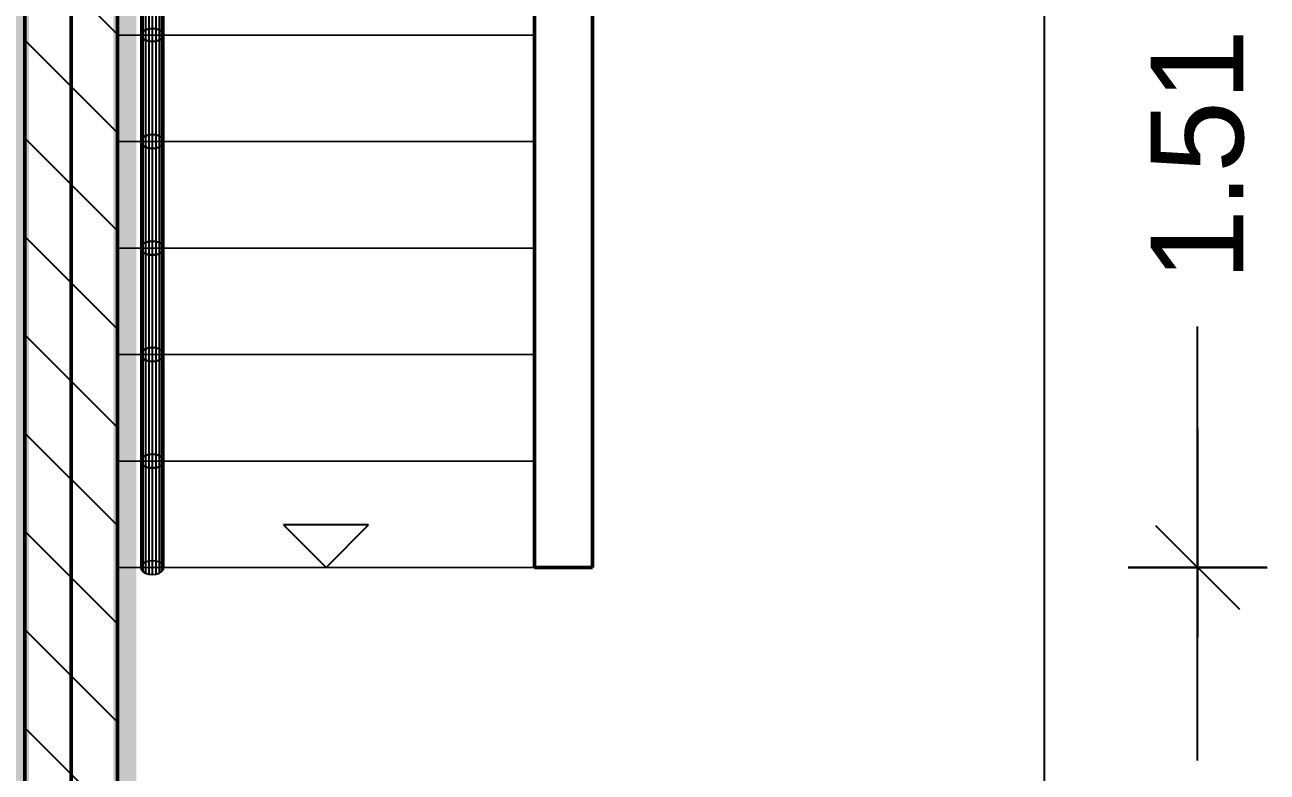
# Model space of a CAD drawing. Extents: x 0 to 756, y -25 to 420.
# Drawn here: x 251.6 to 305.2, y 67.1 to 99.4 of the extents above; entities that cross this region are included whole.
import ezdxf
from ezdxf.lldxf.tags import DXFTag

# ---------------------------------------------------------------- set-up
doc = ezdxf.new("R2010")
doc.units = 0
doc.layers.get('0').update_dxf_attribs({"lineweight": 25})
doc.layers.get('DEFPOINTS').update_dxf_attribs({"lineweight": 25})
doc.layers.add('A_Dach', color=1, linetype='Continuous', lineweight=25, true_color=0xff0000)
doc.layers.add('H_Heizung', color=1, linetype='Continuous', lineweight=25, true_color=0xff0000)
for name, color, linetype, lineweight in [('A_Innenwand', 7, 'Continuous', 25), ('ALLGEMEIN01', 7, 'Continuous', 13), ('ALLGEMEIN03', 7, 'Continuous', 25), ('Standard', 7, 'Continuous', 25), ('TREPPE', 7, 'Continuous', 13), ('WAND_HOLZ_NICHT_TRAGEND', 7, 'Continuous', 13)]:
    doc.layers.add(name, color=color, linetype=linetype, lineweight=lineweight)
doc.styles.get("Standard").update_dxf_attribs({"font": 'arial.ttf'})
tags = doc.linetypes.add('VERDECKT2_S2', pattern=[0.27, 0.2, -0.07]).pattern_tags.tags
tags[6:7] = [DXFTag(74, 4), DXFTag(75, 0), DXFTag(340, '0'), DXFTag(46, 1.0), DXFTag(50, 0.0), DXFTag(44, 0.0), DXFTag(45, 0.0)]
tags[4:5] = [DXFTag(74, 4), DXFTag(75, 0), DXFTag(340, '0'), DXFTag(46, 1.0), DXFTag(50, 0.0), DXFTag(44, 0.0), DXFTag(45, 0.0)]

# ---------------------------------------------------------------- blocks, each defined once
blk = doc.blocks.new('Referenz-A0T78PG4OY')
at = {"layer": 'ALLGEMEIN01', "color": 0, "linetype": 'VERDECKT2_S2', "lineweight": -2, "ltscale": 0.25}
for p, q in [((253.567, 414.475), (253.567, 5.763)), ((295.567, 414.475), (295.567, 5.763))]:
    blk.add_line(p, q, dxfattribs=at)
at = {"layer": 'ALLGEMEIN03', "color": 0, "lineweight": -2}
blk.add_line((253.567, 414.475), (253.567, 5.763), dxfattribs=at)
at = {"layer": 'DEFPOINTS', "color": 0, "linetype": 'Continuous', "lineweight": -2, "ltscale": 0.25}
for p, q in [((276.067, 75.976), (276.067, 75.976)), ((276.067, 75.976), (276.067, 75.976)), ((302.192, 75.976), (302.192, 75.976))]:
    blk.add_line(p, q, dxfattribs=at)
at = {"layer": 'Standard', "color": 0, "lineweight": -2}
for p, q in [((256.662, 105.157), (256.662, 99.139)), ((256.773, 105.212), (256.773, 99.2)), ((256.912, 105.247), (256.912, 99.24)), ((257.067, 105.259), (257.067, 99.253)), ((257.221, 105.247), (257.221, 99.24)), ((257.361, 105.212), (257.361, 99.2)), ((257.471, 105.157), (257.471, 99.139)), ((256.567, 105.012), (256.567, 98.976)), ((256.591, 105.088), (256.591, 99.061)), ((256.591, 104.935), (256.591, 98.89)), ((256.662, 104.866), (256.662, 98.813)), ((256.773, 104.811), (256.773, 98.751)), ((256.912, 104.776), (256.912, 98.712)), ((257.067, 104.764), (257.067, 98.698)), ((257.221, 104.776), (257.221, 98.712)), ((257.361, 104.811), (257.361, 98.751)), ((257.471, 104.866), (257.471, 98.813)), ((257.542, 105.088), (257.542, 99.061)), ((257.542, 104.935), (257.542, 98.89)), ((257.567, 98.976), (257.567, 105.012)), ((256.773, 99.2), (256.912, 99.24)), ((256.912, 99.24), (256.773, 99.2)), ((256.912, 99.24), (257.067, 99.253)), ((257.067, 99.253), (256.912, 99.24)), ((256.912, 99.24), (256.912, 94.661)), ((257.067, 99.253), (257.221, 99.24)), ((257.067, 99.253), (257.067, 94.676)), ((257.221, 99.24), (257.067, 99.253)), ((257.221, 99.24), (257.361, 99.2)), ((257.221, 99.24), (257.221, 94.661)), ((257.361, 99.2), (257.221, 99.24)), ((256.567, 98.976), (256.591, 99.061)), ((256.591, 99.061), (256.567, 98.976)), ((256.567, 98.976), (256.591, 98.89)), ((256.567, 98.976), (256.567, 94.376)), ((256.591, 98.89), (256.567, 98.976)), ((256.591, 99.061), (256.662, 99.139)), ((256.662, 99.139), (256.591, 99.061)), ((256.591, 99.061), (256.591, 94.468)), ((256.591, 98.89), (256.662, 98.813)), ((256.662, 98.813), (256.591, 98.89)), ((256.591, 98.89), (256.591, 94.283)), ((256.662, 99.139), (256.773, 99.2)), ((256.773, 99.2), (256.662, 99.139)), ((256.662, 99.139), (256.662, 94.552)), ((256.662, 98.813), (256.773, 98.751)), ((256.773, 98.751), (256.662, 98.813)), ((256.662, 98.813), (256.662, 94.199)), ((256.773, 99.2), (256.773, 94.618)), ((256.773, 98.751), (256.912, 98.712)), ((256.912, 98.712), (256.773, 98.751)), ((256.773, 98.751), (256.773, 94.133)), ((256.912, 98.712), (257.067, 98.698)), ((257.067, 98.698), (256.912, 98.712)), ((256.912, 98.712), (256.912, 94.09)), ((257.067, 98.698), (257.221, 98.712)), ((257.221, 98.712), (257.067, 98.698)), ((257.067, 98.698), (257.067, 94.076)), ((257.221, 98.712), (257.361, 98.751)), ((257.361, 98.751), (257.221, 98.712)), ((257.221, 98.712), (257.221, 94.09)), ((257.361, 99.2), (257.471, 99.139)), ((257.361, 99.2), (257.361, 94.618)), ((257.471, 99.139), (257.361, 99.2)), ((257.361, 98.751), (257.471, 98.813)), ((257.471, 98.813), (257.361, 98.751)), ((257.361, 98.751), (257.361, 94.133)), ((257.471, 99.139), (257.542, 99.061)), ((257.471, 99.139), (257.471, 94.552)), ((257.542, 99.061), (257.471, 99.139)), ((257.471, 98.813), (257.542, 98.89)), ((257.542, 98.89), (257.471, 98.813)), ((257.471, 98.813), (257.471, 94.199)), ((257.542, 99.061), (257.567, 98.976)), ((257.542, 99.061), (257.542, 94.468)), ((257.567, 98.976), (257.542, 99.061)), ((257.542, 98.89), (257.567, 98.976)), ((257.567, 98.976), (257.542, 98.89)), ((257.542, 98.89), (257.542, 94.283)), ((257.567, 94.376), (257.567, 98.976)), ((256.567, 94.376), (256.591, 94.468)), ((256.591, 94.468), (256.567, 94.376)), ((256.591, 94.468), (256.662, 94.552)), ((256.662, 94.552), (256.591, 94.468)), ((256.591, 94.468), (256.591, 89.868)), ((256.662, 94.552), (256.773, 94.618)), ((256.773, 94.618), (256.662, 94.552)), ((256.662, 94.552), (256.662, 89.952)), ((256.773, 94.618), (256.912, 94.661)), ((256.912, 94.661), (256.773, 94.618)), ((256.773, 94.618), (256.773, 90.018)), ((256.912, 94.661), (257.067, 94.676)), ((257.067, 94.676), (256.912, 94.661)), ((256.912, 94.661), (256.912, 90.061)), ((257.067, 94.676), (257.221, 94.661)), ((257.067, 94.676), (257.067, 90.076)), ((257.221, 94.661), (257.067, 94.676)), ((257.221, 94.661), (257.361, 94.618)), ((257.221, 94.661), (257.221, 90.061)), ((257.361, 94.618), (257.221, 94.661)), ((257.361, 94.618), (257.471, 94.552)), ((257.361, 94.618), (257.361, 90.018)), ((257.471, 94.552), (257.361, 94.618)), ((257.471, 94.552), (257.542, 94.468)), ((257.471, 94.552), (257.471, 89.952)), ((257.542, 94.468), (257.471, 94.552)), ((257.542, 94.468), (257.567, 94.376)), ((257.542, 94.468), (257.542, 89.868)), ((257.567, 94.376), (257.542, 94.468)), ((256.567, 94.376), (256.591, 94.283)), ((256.567, 94.376), (256.567, 89.776)), ((256.591, 94.283), (256.567, 94.376)), ((256.591, 94.283), (256.662, 94.199)), ((256.662, 94.199), (256.591, 94.283)), ((256.591, 94.283), (256.591, 89.683)), ((256.662, 94.199), (256.773, 94.133)), ((256.773, 94.133), (256.662, 94.199)), ((256.662, 94.199), (256.662, 89.599)), ((256.773, 94.133), (256.912, 94.09)), ((256.912, 94.09), (256.773, 94.133)), ((256.773, 94.133), (256.773, 89.533)), ((256.912, 94.09), (257.067, 94.076)), ((257.067, 94.076), (256.912, 94.09)), ((256.912, 94.09), (256.912, 89.49)), ((257.067, 94.076), (257.221, 94.09)), ((257.221, 94.09), (257.067, 94.076)), ((257.067, 94.076), (257.067, 89.476)), ((257.221, 94.09), (257.361, 94.133)), ((257.361, 94.133), (257.221, 94.09)), ((257.221, 94.09), (257.221, 89.49)), ((257.361, 94.133), (257.471, 94.199)), ((257.471, 94.199), (257.361, 94.133)), ((257.361, 94.133), (257.361, 89.533)), ((257.471, 94.199), (257.542, 94.283)), ((257.542, 94.283), (257.471, 94.199)), ((257.471, 94.199), (257.471, 89.599)), ((257.542, 94.283), (257.567, 94.376)), ((257.567, 94.376), (257.542, 94.283)), ((257.542, 94.283), (257.542, 89.683)), ((257.567, 89.776), (257.567, 94.376)), ((256.567, 89.776), (256.591, 89.868)), ((256.591, 89.868), (256.567, 89.776)), ((256.567, 89.776), (256.591, 89.683)), ((256.567, 89.776), (256.567, 85.176)), ((256.591, 89.683), (256.567, 89.776)), ((256.591, 89.868), (256.662, 89.952)), ((256.662, 89.952), (256.591, 89.868)), ((256.591, 89.868), (256.591, 85.268)), ((256.591, 89.683), (256.662, 89.599)), ((256.662, 89.599), (256.591, 89.683)), ((256.591, 89.683), (256.591, 85.083)), ((256.662, 89.952), (256.773, 90.018)), ((256.773, 90.018), (256.662, 89.952)), ((256.662, 89.952), (256.662, 85.352)), ((256.662, 89.599), (256.773, 89.533)), ((256.773, 89.533), (256.662, 89.599)), ((256.662, 89.599), (256.662, 84.999)), ((256.773, 90.018), (256.912, 90.061)), ((256.912, 90.061), (256.773, 90.018)), ((256.773, 90.018), (256.773, 85.418)), ((256.912, 90.061), (257.067, 90.076)), ((257.067, 90.076), (256.912, 90.061)), ((256.912, 90.061), (256.912, 85.461)), ((257.067, 90.076), (257.221, 90.061)), ((257.067, 90.076), (257.067, 85.476)), ((257.221, 90.061), (257.067, 90.076)), ((257.221, 90.061), (257.361, 90.018)), ((257.221, 90.061), (257.221, 85.461)), ((257.361, 90.018), (257.221, 90.061)), ((257.361, 90.018), (257.471, 89.952)), ((257.361, 90.018), (257.361, 85.418)), ((257.471, 89.952), (257.361, 90.018)), ((257.361, 89.533), (257.471, 89.599)), ((257.471, 89.599), (257.361, 89.533)), ((257.471, 89.952), (257.542, 89.868)), ((257.471, 89.952), (257.471, 85.352)), ((257.542, 89.868), (257.471, 89.952)), ((257.471, 89.599), (257.542, 89.683)), ((257.542, 89.683), (257.471, 89.599)), ((257.471, 89.599), (257.471, 84.999)), ((257.542, 89.868), (257.567, 89.776)), ((257.542, 89.868), (257.542, 85.268)), ((257.567, 89.776), (257.542, 89.868)), ((257.542, 89.683), (257.567, 89.776)), ((257.567, 89.776), (257.542, 89.683)), ((257.542, 89.683), (257.542, 85.083)), ((257.567, 85.176), (257.567, 89.776)), ((256.773, 89.533), (256.912, 89.49)), ((256.912, 89.49), (256.773, 89.533)), ((256.773, 89.533), (256.773, 84.933)), ((256.912, 89.49), (257.067, 89.476)), ((257.067, 89.476), (256.912, 89.49)), ((256.912, 89.49), (256.912, 84.89)), ((257.067, 89.476), (257.221, 89.49)), ((257.221, 89.49), (257.067, 89.476)), ((257.067, 89.476), (257.067, 84.876)), ((257.221, 89.49), (257.361, 89.533)), ((257.361, 89.533), (257.221, 89.49)), ((257.221, 89.49), (257.221, 84.89)), ((257.361, 89.533), (257.361, 84.933)), ((302.192, 75.976), (302.192, 86.381)), ((256.567, 85.176), (256.591, 85.268)), ((256.591, 85.268), (256.567, 85.176)), ((256.591, 85.268), (256.662, 85.352)), ((256.662, 85.352), (256.591, 85.268)), ((256.591, 85.268), (256.591, 80.668)), ((256.662, 85.352), (256.773, 85.418)), ((256.773, 85.418), (256.662, 85.352)), ((256.662, 85.352), (256.662, 80.752)), ((256.773, 85.418), (256.912, 85.461)), ((256.912, 85.461), (256.773, 85.418)), ((256.773, 85.418), (256.773, 80.818)), ((256.912, 85.461), (257.067, 85.476)), ((257.067, 85.476), (256.912, 85.461)), ((256.912, 85.461), (256.912, 80.861)), ((257.067, 85.476), (257.221, 85.461)), ((257.067, 85.476), (257.067, 80.876)), ((257.221, 85.461), (257.067, 85.476)), ((257.221, 85.461), (257.361, 85.418)), ((257.221, 85.461), (257.221, 80.861)), ((257.361, 85.418), (257.221, 85.461)), ((257.361, 85.418), (257.471, 85.352)), ((257.361, 85.418), (257.361, 80.818)), ((257.471, 85.352), (257.361, 85.418)), ((257.471, 85.352), (257.542, 85.268)), ((257.471, 85.352), (257.471, 80.752)), ((257.542, 85.268), (257.471, 85.352)), ((257.542, 85.268), (257.567, 85.176)), ((257.542, 85.268), (257.542, 80.668)), ((257.567, 85.176), (257.542, 85.268)), ((256.567, 85.176), (256.591, 85.083)), ((256.567, 85.176), (256.567, 80.576)), ((256.591, 85.083), (256.567, 85.176)), ((256.591, 85.083), (256.662, 84.999)), ((256.662, 84.999), (256.591, 85.083)), ((256.591, 85.083), (256.591, 80.483)), ((256.662, 84.999), (256.773, 84.933)), ((256.773, 84.933), (256.662, 84.999)), ((256.662, 84.999), (256.662, 80.399)), ((256.773, 84.933), (256.912, 84.89)), ((256.912, 84.89), (256.773, 84.933)), ((256.773, 84.933), (256.773, 80.333)), ((256.912, 84.89), (257.067, 84.876)), ((257.067, 84.876), (256.912, 84.89)), ((256.912, 84.89), (256.912, 80.29)), ((257.067, 84.876), (257.221, 84.89)), ((257.221, 84.89), (257.067, 84.876)), ((257.067, 84.876), (257.067, 80.276)), ((257.221, 84.89), (257.361, 84.933)), ((257.361, 84.933), (257.221, 84.89)), ((257.221, 84.89), (257.221, 80.29)), ((257.361, 84.933), (257.471, 84.999)), ((257.471, 84.999), (257.361, 84.933)), ((257.361, 84.933), (257.361, 80.333)), ((257.471, 84.999), (257.542, 85.083)), ((257.542, 85.083), (257.471, 84.999)), ((257.471, 84.999), (257.471, 80.399)), ((257.542, 85.083), (257.567, 85.176)), ((257.567, 85.176), (257.542, 85.083)), ((257.542, 85.083), (257.542, 80.483)), ((257.567, 80.576), (257.567, 85.176)), ((302.192, 81.976), (302.192, 72.976)), ((256.567, 80.576), (256.591, 80.668)), ((256.591, 80.668), (256.567, 80.576)), ((256.567, 80.576), (256.591, 80.483)), ((256.567, 80.576), (256.567, 75.976)), ((256.591, 80.483), (256.567, 80.576)), ((256.591, 80.668), (256.662, 80.752)), ((256.662, 80.752), (256.591, 80.668)), ((256.591, 80.668), (256.591, 76.068)), ((256.591, 80.483), (256.662, 80.399)), ((256.662, 80.399), (256.591, 80.483)), ((256.591, 80.483), (256.591, 75.883)), ((256.662, 80.752), (256.773, 80.818)), ((256.773, 80.818), (256.662, 80.752)), ((256.662, 80.752), (256.662, 76.152)), ((256.773, 80.818), (256.912, 80.861)), ((256.912, 80.861), (256.773, 80.818)), ((256.773, 80.818), (256.773, 76.218)), ((256.912, 80.861), (257.067, 80.876)), ((257.067, 80.876), (256.912, 80.861)), ((256.912, 80.861), (256.912, 76.261)), ((257.067, 80.876), (257.221, 80.861)), ((257.067, 80.876), (257.067, 76.276)), ((257.221, 80.861), (257.067, 80.876)), ((257.221, 80.861), (257.361, 80.818)), ((257.221, 80.861), (257.221, 76.261)), ((257.361, 80.818), (257.221, 80.861)), ((257.361, 80.818), (257.471, 80.752)), ((257.361, 80.818), (257.361, 76.218)), ((257.471, 80.752), (257.361, 80.818)), ((257.471, 80.752), (257.542, 80.668)), ((257.471, 80.752), (257.471, 76.152)), ((257.542, 80.668), (257.471, 80.752)), ((257.471, 80.399), (257.542, 80.483)), ((257.542, 80.483), (257.471, 80.399)), ((257.542, 80.668), (257.567, 80.576)), ((257.542, 80.668), (257.542, 76.068)), ((257.567, 80.576), (257.542, 80.668)), ((257.542, 80.483), (257.567, 80.576)), ((257.567, 80.576), (257.542, 80.483)), ((257.542, 80.483), (257.542, 75.883)), ((257.567, 75.976), (257.567, 80.576)), ((256.662, 80.399), (256.773, 80.333)), ((256.773, 80.333), (256.662, 80.399)), ((256.662, 80.399), (256.662, 75.799)), ((256.773, 80.333), (256.912, 80.29)), ((256.912, 80.29), (256.773, 80.333)), ((256.773, 80.333), (256.773, 75.733)), ((256.912, 80.29), (257.067, 80.276)), ((257.067, 80.276), (256.912, 80.29)), ((256.912, 80.29), (256.912, 75.69)), ((257.067, 80.276), (257.221, 80.29)), ((257.221, 80.29), (257.067, 80.276)), ((257.067, 80.276), (257.067, 75.676)), ((257.221, 80.29), (257.361, 80.333)), ((257.361, 80.333), (257.221, 80.29)), ((257.221, 80.29), (257.221, 75.69)), ((257.361, 80.333), (257.471, 80.399)), ((257.471, 80.399), (257.361, 80.333)), ((257.361, 80.333), (257.361, 75.733)), ((257.471, 80.399), (257.471, 75.799)), ((302.192, 69.976), (302.192, 78.976)), ((303.992, 74.176), (300.392, 77.776)), ((300.392, 77.776), (303.992, 74.176)), ((256.591, 76.068), (256.662, 76.152)), ((256.662, 76.152), (256.773, 76.218)), ((256.773, 76.218), (256.912, 76.261)), ((256.912, 76.261), (257.067, 76.276)), ((257.067, 76.276), (257.221, 76.261)), ((257.221, 76.261), (257.361, 76.218)), ((257.361, 76.218), (257.471, 76.152)), ((257.471, 76.152), (257.542, 76.068)), ((256.567, 75.976), (256.591, 76.068)), ((256.567, 75.976), (256.591, 75.883)), ((256.591, 75.883), (256.662, 75.799)), ((256.662, 75.799), (256.773, 75.733)), ((256.773, 75.733), (256.912, 75.69)), ((256.912, 75.69), (257.067, 75.676)), ((257.067, 75.676), (257.221, 75.69)), ((257.221, 75.69), (257.361, 75.733)), ((257.361, 75.733), (257.471, 75.799)), ((257.471, 75.799), (257.542, 75.883)), ((257.542, 76.068), (257.567, 75.976)), ((257.542, 75.883), (257.567, 75.976)), ((305.192, 75.976), (299.192, 75.976)), ((299.192, 75.976), (305.192, 75.976)), ((302.192, 67.646), (302.192, 75.976))]:
    blk.add_line(p, q, dxfattribs=at)
at = {"layer": 'TREPPE', "color": 0}
for p, q in [((255.567, 105.299), (255.567, 98.976)), ((255.567, 98.976), (255.567, 105.299)), ((273.567, 98.976), (273.567, 101.853)), ((273.567, 101.853), (273.567, 98.976)), ((273.567, 98.976), (255.567, 98.976)), ((255.567, 98.976), (255.567, 94.376)), ((255.567, 94.376), (255.567, 98.976)), ((255.567, 98.976), (273.567, 98.976)), ((255.567, 98.976), (255.567, 98.976)), ((255.567, 98.976), (273.567, 98.976)), ((273.567, 98.976), (255.567, 98.976)), ((255.567, 98.976), (255.567, 98.976)), ((273.567, 94.376), (273.567, 98.976)), ((273.567, 98.976), (273.567, 94.376)), ((273.567, 98.976), (273.567, 98.976)), ((273.567, 98.976), (273.567, 98.976)), ((273.567, 94.376), (255.567, 94.376)), ((255.567, 94.376), (255.567, 89.776)), ((255.567, 89.776), (255.567, 94.376)), ((255.567, 94.376), (273.567, 94.376)), ((255.567, 94.376), (255.567, 94.376)), ((255.567, 94.376), (273.567, 94.376)), ((273.567, 94.376), (255.567, 94.376)), ((255.567, 94.376), (255.567, 94.376)), ((273.567, 89.776), (273.567, 94.376)), ((273.567, 94.376), (273.567, 89.776)), ((273.567, 94.376), (273.567, 94.376)), ((273.567, 94.376), (273.567, 94.376)), ((273.567, 89.776), (255.567, 89.776)), ((255.567, 89.776), (255.567, 85.176)), ((255.567, 85.176), (255.567, 89.776)), ((255.567, 89.776), (273.567, 89.776)), ((255.567, 89.776), (255.567, 89.776)), ((255.567, 89.776), (273.567, 89.776)), ((273.567, 89.776), (255.567, 89.776)), ((255.567, 89.776), (255.567, 89.776)), ((273.567, 85.176), (273.567, 89.776)), ((273.567, 89.776), (273.567, 85.176)), ((273.567, 89.776), (273.567, 89.776)), ((273.567, 89.776), (273.567, 89.776)), ((273.567, 85.176), (255.567, 85.176)), ((255.567, 85.176), (255.567, 80.576)), ((255.567, 80.576), (255.567, 85.176)), ((255.567, 85.176), (273.567, 85.176)), ((255.567, 85.176), (255.567, 85.176)), ((255.567, 85.176), (273.567, 85.176)), ((273.567, 85.176), (255.567, 85.176)), ((255.567, 85.176), (255.567, 85.176)), ((273.567, 80.576), (273.567, 85.176)), ((273.567, 85.176), (273.567, 80.576)), ((273.567, 85.176), (273.567, 85.176)), ((273.567, 85.176), (273.567, 85.176)), ((273.567, 80.576), (255.567, 80.576)), ((255.567, 80.576), (255.567, 75.976)), ((255.567, 75.976), (255.567, 80.576)), ((255.567, 80.576), (273.567, 80.576)), ((255.567, 80.576), (255.567, 80.576)), ((255.567, 80.576), (273.567, 80.576)), ((273.567, 80.576), (255.567, 80.576)), ((255.567, 80.576), (255.567, 80.576)), ((273.567, 75.976), (273.567, 80.576)), ((273.567, 80.576), (273.567, 75.976)), ((273.567, 80.576), (273.567, 80.576)), ((273.567, 80.576), (273.567, 80.576)), ((255.567, 75.976), (273.567, 75.976)), ((273.567, 75.976), (255.567, 75.976)), ((255.567, 75.976), (255.567, 75.976)), ((273.567, 75.976), (273.567, 75.976))]:
    blk.add_line(p, q, dxfattribs=at)
at = {"layer": 'TREPPE', "color": 0, "lineweight": -2}
for p, q in [((266.407, 77.816), (262.727, 77.816)), ((262.727, 77.816), (264.567, 75.976)), ((264.567, 75.976), (266.407, 77.816))]:
    blk.add_line(p, q, dxfattribs=at)
at = {"layer": 'WAND_HOLZ_NICHT_TRAGEND', "color": 0, "lineweight": 50}
for p, q in [((251.567, 126.668), (251.567, 40.11)), ((251.567, 40.11), (251.567, 126.668)), ((253.567, 126.668), (253.567, 40.11)), ((253.567, 40.11), (253.567, 126.668)), ((253.567, 40.11), (253.567, 126.668)), ((253.567, 126.668), (253.567, 40.11)), ((255.567, 40.11), (255.567, 126.668)), ((255.567, 126.668), (255.567, 40.11)), ((273.567, 108.668), (273.567, 75.976)), ((273.567, 75.976), (273.567, 108.668)), ((276.067, 75.976), (276.067, 108.668)), ((276.067, 108.668), (276.067, 75.976)), ((273.567, 75.976), (276.067, 75.976)), ((276.067, 75.976), (273.567, 75.976)), ((273.567, 75.976), (273.567, 75.976)), ((276.067, 75.976), (276.067, 75.976))]:
    blk.add_line(p, q, dxfattribs=at)
at = {"layer": 'Standard', "color": 0, "lineweight": -2, "insert": (300.16, 88.361), "char_height": 4, "attachment_point": 1, "rotation": 90}
blk.add_mtext('{\\fArial;1.51}', dxfattribs=at)
blk = doc.blocks.new('Wand-A0T78PGUOY', base_point=(251.567, 40.11))
at = {"color": 0, "linetype": 'ByBlock', "lineweight": -2, "ltscale": 0.25}
for p, q in [((251.567, 40.11), (251.567, 153.768)), ((255.567, 40.11), (255.567, 153.768))]:
    blk.add_line(p, q, dxfattribs=at)
at = {"color": 0, "lineweight": -2}
for p, q in [((255.567, 99), (251.567, 103)), ((255.567, 94.757), (251.567, 98.757)), ((255.567, 90.515), (251.567, 94.515)), ((255.567, 86.272), (251.567, 90.272)), ((255.567, 82.029), (251.567, 86.029)), ((255.567, 77.787), (251.567, 81.787)), ((255.567, 73.544), (251.567, 77.544)), ((255.567, 69.301), (251.567, 73.301)), ((255.567, 65.059), (251.567, 69.059))]:
    blk.add_line(p, q, dxfattribs=at)
blk = doc.blocks.new('Dachfläche-A0T78PH0OY', base_point=(113.567, 33.11))
at = {"color": 0, "linetype": 'ByBlock', "lineweight": -2, "ltscale": 0.25}
blk.add_line((253.567, 153.168), (253.567, 33.11), dxfattribs=at)
blk = doc.blocks.new('Dachfläche-A0T78PH4OY', base_point=(253.567, 33.11))
at = {"color": 0, "linetype": 'ByBlock', "lineweight": -2, "ltscale": 0.25}
blk.add_line((253.567, 33.11), (253.567, 153.168), dxfattribs=at)

msp = doc.modelspace()

# ---------------------------------------------------------------- linework, layer by layer
at = {"layer": 'H_Heizung', "color": 1, "ltscale": 0.25, "true_color": 0xff0000}
for points in [[(250.752, 40.741), (251.752, 40.741), (250.752, 153.754)], [(251.752, 40.741), (250.752, 153.754), (251.752, 153.754)], [(255.382, 40.741), (256.382, 40.741), (255.382, 153.754)], [(256.382, 40.741), (255.382, 153.754), (256.382, 153.754)]]:
    msp.add_solid(points, dxfattribs=at)

# ---------------------------------------------------------------- block references
at = {"color": 8, "lineweight": 25, "ltscale": 0.25, "true_color": 0x808080}
msp.add_blockref('Referenz-A0T78PG4OY', (0, 0), dxfattribs=at)
at = {"layer": 'A_Dach', "ltscale": 0.25}
for name, p in [('Dachfläche-A0T78PH0OY', (113.567, 33.11)), ('Dachfläche-A0T78PH4OY', (253.567, 33.11))]:
    msp.add_blockref(name, p, dxfattribs=at)
at = {"layer": 'A_Innenwand', "ltscale": 0.25}
msp.add_blockref('Wand-A0T78PGUOY', (251.567, 40.11), dxfattribs=at)

doc.saveas('drawing.dxf')
